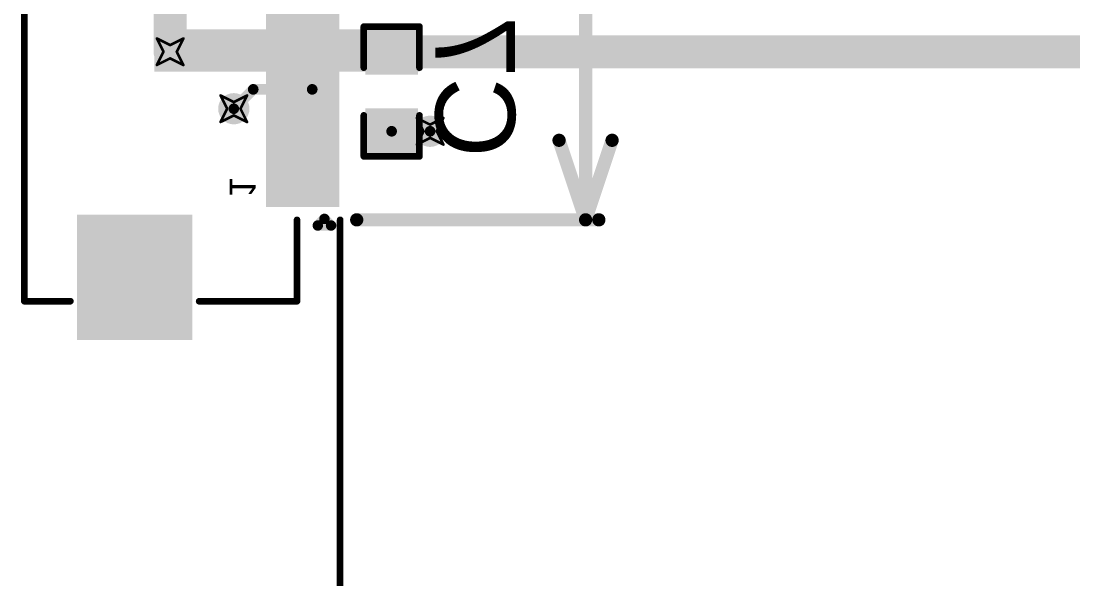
# Model space of a CAD drawing. Header units: inches. Extents: x -11 to 1110, y -7 to 455.
# Drawn here: x 174.59 to 194.73, y 30.66 to 41.36 of the extents above; entities that cross this region are included whole.
import ezdxf

# ---------------------------------------------------------------- set-up
doc = ezdxf.new("R2010")
doc.units = ezdxf.units.IN
for name, color, linetype in [('Bottom Layer', 5, 'Continuous'), ('Bottom Overlay', 54, 'Continuous'), ('Bottom Paste', 16, 'Continuous'), ('Bottom Solder', 6, 'Continuous'), ('Drill Drawing', 1, 'Continuous'), ('Mechanical 1', 6, 'Continuous'), ('Top Layer', 1, 'Continuous'), ('Via Holes', 16, 'Continuous')]:
    doc.layers.add(name, color=color, linetype=linetype)
doc.styles.add('Arial', font='', dxfattribs={"height": 0.2})
doc.styles.get('Arial').set_extended_font_data('Arial')

# ---------------------------------------------------------------- blocks, each defined once
blk = doc.blocks.new('AFC24_S40FIC_00_B_2')
at = {"layer": 'Bottom Layer'}
for points in [[(-10.25, 0.61), (-12.45, 0.61), (-12.45, 2.61), (-10.25, 2.61)], [(12.45, 0.61), (10.25, 0.61), (10.25, 2.61), (12.45, 2.61)], [(-9.6, -2.21), (-9.9, -2.21), (-9.9, -1.01), (-9.6, -1.01)], [(-9.1, -2.21), (-9.4, -2.21), (-9.4, -1.01), (-9.1, -1.01)], [(-8.6, -2.21), (-8.9, -2.21), (-8.9, -1.01), (-8.6, -1.01)], [(-8.1, -2.21), (-8.4, -2.21), (-8.4, -1.01), (-8.1, -1.01)], [(-7.6, -2.21), (-7.9, -2.21), (-7.9, -1.01), (-7.6, -1.01)], [(-7.1, -2.21), (-7.4, -2.21), (-7.4, -1.01), (-7.1, -1.01)], [(-6.6, -2.21), (-6.9, -2.21), (-6.9, -1.01), (-6.6, -1.01)], [(-6.1, -2.21), (-6.4, -2.21), (-6.4, -1.01), (-6.1, -1.01)], [(-5.6, -2.21), (-5.9, -2.21), (-5.9, -1.01), (-5.6, -1.01)], [(-5.1, -2.21), (-5.4, -2.21), (-5.4, -1.01), (-5.1, -1.01)], [(-4.6, -2.21), (-4.9, -2.21), (-4.9, -1.01), (-4.6, -1.01)], [(-4.1, -2.21), (-4.4, -2.21), (-4.4, -1.01), (-4.1, -1.01)], [(-3.6, -2.21), (-3.9, -2.21), (-3.9, -1.01), (-3.6, -1.01)], [(-3.1, -2.21), (-3.4, -2.21), (-3.4, -1.01), (-3.1, -1.01)], [(-2.6, -2.21), (-2.9, -2.21), (-2.9, -1.01), (-2.6, -1.01)], [(-2.1, -2.21), (-2.4, -2.21), (-2.4, -1.01), (-2.1, -1.01)], [(-1.6, -2.21), (-1.9, -2.21), (-1.9, -1.01), (-1.6, -1.01)], [(-1.1, -2.21), (-1.4, -2.21), (-1.4, -1.01), (-1.1, -1.01)], [(-0.6, -2.21), (-0.9, -2.21), (-0.9, -1.01), (-0.6, -1.01)], [(-0.1, -2.21), (-0.4, -2.21), (-0.4, -1.01), (-0.1, -1.01)], [(0.4, -2.21), (0.1, -2.21), (0.1, -1.01), (0.4, -1.01)], [(0.9, -2.21), (0.6, -2.21), (0.6, -1.01), (0.9, -1.01)], [(1.4, -2.21), (1.1, -2.21), (1.1, -1.01), (1.4, -1.01)], [(1.9, -2.21), (1.6, -2.21), (1.6, -1.01), (1.9, -1.01)], [(2.4, -2.21), (2.1, -2.21), (2.1, -1.01), (2.4, -1.01)], [(2.9, -2.21), (2.6, -2.21), (2.6, -1.01), (2.9, -1.01)], [(3.4, -2.21), (3.1, -2.21), (3.1, -1.01), (3.4, -1.01)], [(3.9, -2.21), (3.6, -2.21), (3.6, -1.01), (3.9, -1.01)], [(4.4, -2.21), (4.1, -2.21), (4.1, -1.01), (4.4, -1.01)], [(4.9, -2.21), (4.6, -2.21), (4.6, -1.01), (4.9, -1.01)], [(5.4, -2.21), (5.1, -2.21), (5.1, -1.01), (5.4, -1.01)], [(5.9, -2.21), (5.6, -2.21), (5.6, -1.01), (5.9, -1.01)], [(6.4, -2.21), (6.1, -2.21), (6.1, -1.01), (6.4, -1.01)], [(6.9, -2.21), (6.6, -2.21), (6.6, -1.01), (6.9, -1.01)], [(7.4, -2.21), (7.1, -2.21), (7.1, -1.01), (7.4, -1.01)], [(7.9, -2.21), (7.6, -2.21), (7.6, -1.01), (7.9, -1.01)], [(8.4, -2.21), (8.1, -2.21), (8.1, -1.01), (8.4, -1.01)], [(8.9, -2.21), (8.6, -2.21), (8.6, -1.01), (8.9, -1.01)], [(9.4, -2.21), (9.1, -2.21), (9.1, -1.01), (9.4, -1.01)], [(9.9, -2.21), (9.6, -2.21), (9.6, -1.01), (9.9, -1.01)]]:
    blk.add_hatch(color=5, dxfattribs=at).paths.add_polyline_path(points)
at = {"layer": 'Bottom Paste'}
for points in [[(-10.25, 0.61), (-12.45, 0.61), (-12.45, 2.61), (-10.25, 2.61)], [(12.45, 0.61), (10.25, 0.61), (10.25, 2.61), (12.45, 2.61)], [(-9.6, -2.21), (-9.9, -2.21), (-9.9, -1.01), (-9.6, -1.01)], [(-9.1, -2.21), (-9.4, -2.21), (-9.4, -1.01), (-9.1, -1.01)], [(-8.6, -2.21), (-8.9, -2.21), (-8.9, -1.01), (-8.6, -1.01)], [(-8.1, -2.21), (-8.4, -2.21), (-8.4, -1.01), (-8.1, -1.01)], [(-7.6, -2.21), (-7.9, -2.21), (-7.9, -1.01), (-7.6, -1.01)], [(-7.1, -2.21), (-7.4, -2.21), (-7.4, -1.01), (-7.1, -1.01)], [(-6.6, -2.21), (-6.9, -2.21), (-6.9, -1.01), (-6.6, -1.01)], [(-6.1, -2.21), (-6.4, -2.21), (-6.4, -1.01), (-6.1, -1.01)], [(-5.6, -2.21), (-5.9, -2.21), (-5.9, -1.01), (-5.6, -1.01)], [(-5.1, -2.21), (-5.4, -2.21), (-5.4, -1.01), (-5.1, -1.01)], [(-4.6, -2.21), (-4.9, -2.21), (-4.9, -1.01), (-4.6, -1.01)], [(-4.1, -2.21), (-4.4, -2.21), (-4.4, -1.01), (-4.1, -1.01)], [(-3.6, -2.21), (-3.9, -2.21), (-3.9, -1.01), (-3.6, -1.01)], [(-3.1, -2.21), (-3.4, -2.21), (-3.4, -1.01), (-3.1, -1.01)], [(-2.6, -2.21), (-2.9, -2.21), (-2.9, -1.01), (-2.6, -1.01)], [(-2.1, -2.21), (-2.4, -2.21), (-2.4, -1.01), (-2.1, -1.01)], [(-1.6, -2.21), (-1.9, -2.21), (-1.9, -1.01), (-1.6, -1.01)], [(-1.1, -2.21), (-1.4, -2.21), (-1.4, -1.01), (-1.1, -1.01)], [(-0.6, -2.21), (-0.9, -2.21), (-0.9, -1.01), (-0.6, -1.01)], [(-0.1, -2.21), (-0.4, -2.21), (-0.4, -1.01), (-0.1, -1.01)], [(0.4, -2.21), (0.1, -2.21), (0.1, -1.01), (0.4, -1.01)], [(0.9, -2.21), (0.6, -2.21), (0.6, -1.01), (0.9, -1.01)], [(1.4, -2.21), (1.1, -2.21), (1.1, -1.01), (1.4, -1.01)], [(1.9, -2.21), (1.6, -2.21), (1.6, -1.01), (1.9, -1.01)], [(2.4, -2.21), (2.1, -2.21), (2.1, -1.01), (2.4, -1.01)], [(2.9, -2.21), (2.6, -2.21), (2.6, -1.01), (2.9, -1.01)], [(3.4, -2.21), (3.1, -2.21), (3.1, -1.01), (3.4, -1.01)], [(3.9, -2.21), (3.6, -2.21), (3.6, -1.01), (3.9, -1.01)], [(4.4, -2.21), (4.1, -2.21), (4.1, -1.01), (4.4, -1.01)], [(4.9, -2.21), (4.6, -2.21), (4.6, -1.01), (4.9, -1.01)], [(5.4, -2.21), (5.1, -2.21), (5.1, -1.01), (5.4, -1.01)], [(5.9, -2.21), (5.6, -2.21), (5.6, -1.01), (5.9, -1.01)], [(6.4, -2.21), (6.1, -2.21), (6.1, -1.01), (6.4, -1.01)], [(6.9, -2.21), (6.6, -2.21), (6.6, -1.01), (6.9, -1.01)], [(7.4, -2.21), (7.1, -2.21), (7.1, -1.01), (7.4, -1.01)], [(7.9, -2.21), (7.6, -2.21), (7.6, -1.01), (7.9, -1.01)], [(8.4, -2.21), (8.1, -2.21), (8.1, -1.01), (8.4, -1.01)], [(8.9, -2.21), (8.6, -2.21), (8.6, -1.01), (8.9, -1.01)], [(9.4, -2.21), (9.1, -2.21), (9.1, -1.01), (9.4, -1.01)], [(9.9, -2.21), (9.6, -2.21), (9.6, -1.01), (9.9, -1.01)]]:
    blk.add_hatch(color=16, dxfattribs=at).paths.add_polyline_path(points)
at = {"layer": 'Bottom Solder'}
for points in [[(-10.148, 0.508), (-12.552, 0.508), (-12.552, 2.712), (-10.148, 2.712)], [(12.552, 0.508), (10.148, 0.508), (10.148, 2.712), (12.552, 2.712)], [(-9.498, -2.312), (-10.002, -2.312), (-10.002, -0.908), (-9.498, -0.908)], [(-8.999, -2.312), (-9.502, -2.312), (-9.502, -0.908), (-8.999, -0.908)], [(-8.498, -2.312), (-9.002, -2.312), (-9.002, -0.908), (-8.498, -0.908)], [(-7.998, -2.312), (-8.502, -2.312), (-8.502, -0.908), (-7.998, -0.908)], [(-7.498, -2.312), (-8.001, -2.312), (-8.001, -0.908), (-7.498, -0.908)], [(-6.998, -2.312), (-7.502, -2.312), (-7.502, -0.908), (-6.998, -0.908)], [(-6.498, -2.312), (-7.001, -2.312), (-7.001, -0.908), (-6.498, -0.908)], [(-5.998, -2.312), (-6.502, -2.312), (-6.502, -0.908), (-5.998, -0.908)], [(-5.498, -2.312), (-6.001, -2.312), (-6.001, -0.908), (-5.498, -0.908)], [(-4.998, -2.312), (-5.502, -2.312), (-5.502, -0.908), (-4.998, -0.908)], [(-4.498, -2.312), (-5.002, -2.312), (-5.002, -0.908), (-4.498, -0.908)], [(-3.998, -2.312), (-4.502, -2.312), (-4.502, -0.908), (-3.998, -0.908)], [(-3.498, -2.312), (-4.002, -2.312), (-4.002, -0.908), (-3.498, -0.908)], [(-2.998, -2.312), (-3.502, -2.312), (-3.502, -0.908), (-2.998, -0.908)], [(-2.498, -2.312), (-3.002, -2.312), (-3.002, -0.908), (-2.498, -0.908)], [(-1.998, -2.312), (-2.502, -2.312), (-2.502, -0.908), (-1.998, -0.908)], [(-1.498, -2.312), (-2.002, -2.312), (-2.002, -0.908), (-1.498, -0.908)], [(-0.999, -2.312), (-1.502, -2.312), (-1.502, -0.908), (-0.999, -0.908)], [(-0.498, -2.312), (-1.002, -2.312), (-1.002, -0.908), (-0.498, -0.908)], [(0.001, -2.312), (-0.502, -2.312), (-0.502, -0.908), (0.001, -0.908)], [(0.502, -2.312), (-0.002, -2.312), (-0.002, -0.908), (0.502, -0.908)], [(1.001, -2.312), (0.498, -2.312), (0.498, -0.908), (1.001, -0.908)], [(1.502, -2.312), (0.998, -2.312), (0.998, -0.908), (1.502, -0.908)], [(2.001, -2.312), (1.498, -2.312), (1.498, -0.908), (2.001, -0.908)], [(2.502, -2.312), (1.998, -2.312), (1.998, -0.908), (2.502, -0.908)], [(3.001, -2.312), (2.498, -2.312), (2.498, -0.908), (3.001, -0.908)], [(3.501, -2.312), (2.998, -2.312), (2.998, -0.908), (3.501, -0.908)], [(4.001, -2.312), (3.498, -2.312), (3.498, -0.908), (4.001, -0.908)], [(4.501, -2.312), (3.998, -2.312), (3.998, -0.908), (4.501, -0.908)], [(5.001, -2.312), (4.498, -2.312), (4.498, -0.908), (5.001, -0.908)], [(5.501, -2.312), (4.998, -2.312), (4.998, -0.908), (5.501, -0.908)], [(6.001, -2.312), (5.498, -2.312), (5.498, -0.908), (6.001, -0.908)], [(6.502, -2.312), (5.998, -2.312), (5.998, -0.908), (6.502, -0.908)], [(7.001, -2.312), (6.498, -2.312), (6.498, -0.908), (7.001, -0.908)], [(7.502, -2.312), (6.998, -2.312), (6.998, -0.908), (7.502, -0.908)], [(8.002, -2.312), (7.498, -2.312), (7.498, -0.908), (8.002, -0.908)], [(8.502, -2.312), (7.998, -2.312), (7.998, -0.908), (8.502, -0.908)], [(9.002, -2.312), (8.498, -2.312), (8.498, -0.908), (9.002, -0.908)], [(9.502, -2.312), (8.998, -2.312), (8.998, -0.908), (9.502, -0.908)], [(10.002, -2.312), (9.498, -2.312), (9.498, -0.908), (10.002, -0.908)]]:
    blk.add_hatch(color=6, dxfattribs=at).paths.add_polyline_path(points)
at = {"layer": 'Bottom Overlay'}
for points in [[(-11.81, 3.723, 0.127, 0.127, 0), (11.8, 3.723, 0.127, 0.127, 0)], [(-11.81, 3.723, 0.127, 0.127, 0), (-11.81, 2.841, 0.127, 0.127, 0)], [(11.8, 3.723, 0.127, 0.127, 0), (11.8, 2.841, 0.127, 0.127, 0)], [(-11.81, 0.375, 0.127, 0.127, 0), (-11.81, -1.499, 0.127, 0.127, 0)], [(11.81, 0.375, 0.127, 0.127, 0), (11.81, -1.499, 0.127, 0.127, 0)], [(-11.81, -1.499, 0.127, 0.127, 0), (-10.251, -1.499, 0.127, 0.127, 0)], [(10.251, -1.499, 0.127, 0.127, 0), (11.81, -1.499, 0.127, 0.127, 0)], [(-10.359, -1.897, 0.2, 0.2, 0), (-10.359, -2.151, 0.2, 0.2, 0)], [(-10.359, -1.897, 0.2, 0.2, 0), (-10.232, -2.024, 0.2, 0.2, 0)], [(-10.232, -2.024, 0.2, 0.2, 0), (-10.359, -2.151, 0.2, 0.2, 0)]]:
    blk.add_lwpolyline(points, format="xyseb", dxfattribs=at)
for points in [[(-11.842, 3.723, 0.0635, 0.0635, 1), (-11.778, 3.723, 0.0635, 0.0635, 1)], [(-11.842, 3.723, 0.0635, 0.0635, 1), (-11.778, 3.723, 0.0635, 0.0635, 1)], [(11.768, 3.723, 0.0635, 0.0635, 1), (11.832, 3.723, 0.0635, 0.0635, 1)], [(11.768, 3.723, 0.0635, 0.0635, 1), (11.832, 3.723, 0.0635, 0.0635, 1)], [(-11.842, 2.841, 0.0635, 0.0635, 1), (-11.778, 2.841, 0.0635, 0.0635, 1)], [(11.768, 2.841, 0.0635, 0.0635, 1), (11.832, 2.841, 0.0635, 0.0635, 1)], [(-11.842, 0.375, 0.0635, 0.0635, 1), (-11.778, 0.375, 0.0635, 0.0635, 1)], [(11.778, 0.375, 0.0635, 0.0635, 1), (11.842, 0.375, 0.0635, 0.0635, 1)], [(-11.842, -1.499, 0.0635, 0.0635, 1), (-11.778, -1.499, 0.0635, 0.0635, 1)], [(-11.842, -1.499, 0.0635, 0.0635, 1), (-11.778, -1.499, 0.0635, 0.0635, 1)], [(-10.282, -1.499, 0.0635, 0.0635, 1), (-10.219, -1.499, 0.0635, 0.0635, 1)], [(10.219, -1.499, 0.0635, 0.0635, 1), (10.282, -1.499, 0.0635, 0.0635, 1)], [(11.778, -1.499, 0.0635, 0.0635, 1), (11.842, -1.499, 0.0635, 0.0635, 1)], [(11.778, -1.499, 0.0635, 0.0635, 1), (11.842, -1.499, 0.0635, 0.0635, 1)], [(-10.409, -1.897, 0.1, 0.1, 1), (-10.309, -1.897, 0.1, 0.1, 1)], [(-10.409, -1.897, 0.1, 0.1, 1), (-10.309, -1.897, 0.1, 0.1, 1)], [(-10.282, -2.024, 0.1, 0.1, 1), (-10.182, -2.024, 0.1, 0.1, 1)], [(-10.282, -2.024, 0.1, 0.1, 1), (-10.182, -2.024, 0.1, 0.1, 1)], [(-10.409, -2.151, 0.1, 0.1, 1), (-10.309, -2.151, 0.1, 0.1, 1)], [(-10.409, -2.151, 0.1, 0.1, 1), (-10.309, -2.151, 0.1, 0.1, 1)]]:
    blk.add_lwpolyline(points, format="xyseb", close=True, dxfattribs=at)
at = {"layer": 'Bottom Overlay', "style": 'Arial', "text_generation_flag": 2}
blk.add_text('1', height=0.5, rotation=180, dxfattribs=at).set_placement((-9.821, -0.207))
blk = doc.blocks.new('CAP_0603_B_14')
at = {"layer": 'Bottom Layer'}
for points in [[(-1.143, -0.445), (-1.143, 0.445), (-0.381, 0.445), (-0.381, -0.445)], [(0.381, -0.445), (0.381, 0.445), (1.143, 0.445), (1.143, -0.445)]]:
    blk.add_hatch(color=5, dxfattribs=at).paths.add_polyline_path(points)
at = {"layer": 'Bottom Paste'}
for points in [[(-1.143, -0.445), (-1.143, 0.445), (-0.381, 0.445), (-0.381, -0.445)], [(0.381, -0.445), (0.381, 0.445), (1.143, 0.445), (1.143, -0.445)]]:
    blk.add_hatch(color=16, dxfattribs=at).paths.add_polyline_path(points)
at = {"layer": 'Bottom Solder'}
for points in [[(-1.203, -0.504), (-1.203, 0.504), (-0.321, 0.504), (-0.321, -0.504)], [(0.321, -0.504), (0.321, 0.504), (1.203, 0.504), (1.203, -0.504)]]:
    blk.add_hatch(color=6, dxfattribs=at).paths.add_polyline_path(points)
at = {"layer": 'Bottom Overlay'}
for points in [[(-0.457, 0.533, 0.127, 0.127, 0), (-1.245, 0.533, 0.127, 0.127, 0)], [(-1.245, -0.533, 0.127, 0.127, 0), (-1.245, 0.533, 0.127, 0.127, 0)], [(1.245, 0.533, 0.127, 0.127, 0), (0.457, 0.533, 0.127, 0.127, 0)], [(1.245, -0.533, 0.127, 0.127, 0), (1.245, 0.533, 0.127, 0.127, 0)], [(-0.457, -0.533, 0.127, 0.127, 0), (-1.245, -0.533, 0.127, 0.127, 0)], [(1.245, -0.533, 0.127, 0.127, 0), (0.457, -0.533, 0.127, 0.127, 0)]]:
    blk.add_lwpolyline(points, format="xyseb", dxfattribs=at)
for points in [[(-1.276, 0.533, 0.0635, 0.0635, 1), (-1.213, 0.533, 0.0635, 0.0635, 1)], [(-1.276, 0.533, 0.0635, 0.0635, 1), (-1.213, 0.533, 0.0635, 0.0635, 1)], [(-0.489, 0.533, 0.0635, 0.0635, 1), (-0.425, 0.533, 0.0635, 0.0635, 1)], [(0.425, 0.533, 0.0635, 0.0635, 1), (0.489, 0.533, 0.0635, 0.0635, 1)], [(1.213, 0.533, 0.0635, 0.0635, 1), (1.276, 0.533, 0.0635, 0.0635, 1)], [(1.213, 0.533, 0.0635, 0.0635, 1), (1.276, 0.533, 0.0635, 0.0635, 1)], [(-1.276, -0.533, 0.0635, 0.0635, 1), (-1.213, -0.533, 0.0635, 0.0635, 1)], [(-1.276, -0.533, 0.0635, 0.0635, 1), (-1.213, -0.533, 0.0635, 0.0635, 1)], [(-0.489, -0.533, 0.0635, 0.0635, 1), (-0.425, -0.533, 0.0635, 0.0635, 1)], [(0.425, -0.533, 0.0635, 0.0635, 1), (0.489, -0.533, 0.0635, 0.0635, 1)], [(1.213, -0.533, 0.0635, 0.0635, 1), (1.276, -0.533, 0.0635, 0.0635, 1)], [(1.213, -0.533, 0.0635, 0.0635, 1), (1.276, -0.533, 0.0635, 0.0635, 1)]]:
    blk.add_lwpolyline(points, format="xyseb", close=True, dxfattribs=at)

msp = doc.modelspace()

# ---------------------------------------------------------------- hatches: boundary and pattern name
at = {"layer": 'Bottom Layer'}
msp.add_hatch(color=5, dxfattribs=at).paths.add_polyline_path([(177.14, 40.386), (182.22, 40.386), (182.22, 41.199), (177.14, 41.199)])
h = msp.add_hatch(color=5, dxfattribs=at)
edge = h.paths.add_edge_path()
edge.add_arc((177.444, 40.767), 0.3, 0, 360)
h = msp.add_hatch(color=5, dxfattribs=at)
edge = h.paths.add_edge_path()
edge.add_arc((178.664, 39.675), 0.3, 0, 360)
h = msp.add_hatch(color=5, dxfattribs=at)
edge = h.paths.add_edge_path()
edge.add_arc((182.423, 39.243), 0.3, 0, 360)
at = {"layer": 'Top Layer'}
h = msp.add_hatch(color=1, dxfattribs=at)
edge = h.paths.add_edge_path()
edge.add_arc((177.444, 40.767), 0.3, 0, 360)
h = msp.add_hatch(color=1, dxfattribs=at)
edge = h.paths.add_edge_path()
edge.add_arc((178.664, 39.675), 0.3, 0, 360)
h = msp.add_hatch(color=1, dxfattribs=at)
edge = h.paths.add_edge_path()
edge.add_arc((182.423, 39.243), 0.3, 0, 360)
at = {"layer": 'Via Holes'}
h = msp.add_hatch(color=7, dxfattribs=at)
edge = h.paths.add_edge_path()
edge.add_arc((177.444, 40.767), 0.15, 0, 360)
h = msp.add_hatch(color=7, dxfattribs=at)
edge = h.paths.add_edge_path()
edge.add_arc((178.664, 39.675), 0.15, 0, 360)
h = msp.add_hatch(color=7, dxfattribs=at)
edge = h.paths.add_edge_path()
edge.add_arc((182.423, 39.243), 0.15, 0, 360)

# ---------------------------------------------------------------- linework, layer by layer
at = {"layer": 'Bottom Layer'}
for points in [[(181.686, 40.767, 0.635, 0.635, 0), (549.275, 40.767, 0.635, 0.635, 0)], [(178.664, 39.675, 0.203, 0.203, 0), (179.035, 40.046, 0.203, 0.203, 0)], [(179.035, 40.046, 0.203, 0.203, 0), (180.165, 40.046, 0.203, 0.203, 0)], [(181.686, 39.243, 0.203, 0.203, 0), (182.423, 39.243, 0.203, 0.203, 0)]]:
    msp.add_lwpolyline(points, format="xyseb", dxfattribs=at)
for points in [[(181.527, 40.767, 0.318, 0.318, 1), (181.845, 40.767, 0.318, 0.318, 1)], [(178.984, 40.046, 0.102, 0.102, 1), (179.086, 40.046, 0.102, 0.102, 1)], [(178.984, 40.046, 0.102, 0.102, 1), (179.086, 40.046, 0.102, 0.102, 1)], [(180.114, 40.046, 0.102, 0.102, 1), (180.216, 40.046, 0.102, 0.102, 1)], [(178.613, 39.675, 0.102, 0.102, 1), (178.714, 39.675, 0.102, 0.102, 1)], [(181.635, 39.243, 0.102, 0.102, 1), (181.737, 39.243, 0.102, 0.102, 1)], [(182.372, 39.243, 0.102, 0.102, 1), (182.474, 39.243, 0.102, 0.102, 1)]]:
    msp.add_lwpolyline(points, format="xyseb", close=True, dxfattribs=at)
at = {"layer": 'Drill Drawing'}
for points in [[(177.19, 41.021, 0.0508, 0.0508, 0), (177.444, 40.894, 0.0508, 0.0508, 0)], [(177.19, 41.021, 0.0508, 0.0508, 0), (177.317, 40.767, 0.0508, 0.0508, 0)], [(177.444, 40.894, 0.0508, 0.0508, 0), (177.698, 41.021, 0.0508, 0.0508, 0)], [(177.571, 40.767, 0.0508, 0.0508, 0), (177.698, 41.021, 0.0508, 0.0508, 0)], [(177.19, 40.513, 0.0508, 0.0508, 0), (177.317, 40.767, 0.0508, 0.0508, 0)], [(177.571, 40.767, 0.0508, 0.0508, 0), (177.698, 40.513, 0.0508, 0.0508, 0)], [(177.19, 40.513, 0.0508, 0.0508, 0), (177.444, 40.64, 0.0508, 0.0508, 0)], [(177.444, 40.64, 0.0508, 0.0508, 0), (177.698, 40.513, 0.0508, 0.0508, 0)], [(178.41, 39.929, 0.0508, 0.0508, 0), (178.664, 39.802, 0.0508, 0.0508, 0)], [(178.41, 39.929, 0.0508, 0.0508, 0), (178.537, 39.675, 0.0508, 0.0508, 0)], [(178.664, 39.802, 0.0508, 0.0508, 0), (178.918, 39.929, 0.0508, 0.0508, 0)], [(178.791, 39.675, 0.0508, 0.0508, 0), (178.918, 39.929, 0.0508, 0.0508, 0)], [(178.41, 39.421, 0.0508, 0.0508, 0), (178.537, 39.675, 0.0508, 0.0508, 0)], [(178.791, 39.675, 0.0508, 0.0508, 0), (178.918, 39.421, 0.0508, 0.0508, 0)], [(178.41, 39.421, 0.0508, 0.0508, 0), (178.664, 39.548, 0.0508, 0.0508, 0)], [(178.664, 39.548, 0.0508, 0.0508, 0), (178.918, 39.421, 0.0508, 0.0508, 0)], [(182.169, 39.497, 0.0508, 0.0508, 0), (182.423, 39.37, 0.0508, 0.0508, 0)], [(182.169, 39.497, 0.0508, 0.0508, 0), (182.296, 39.243, 0.0508, 0.0508, 0)], [(182.423, 39.37, 0.0508, 0.0508, 0), (182.677, 39.497, 0.0508, 0.0508, 0)], [(182.55, 39.243, 0.0508, 0.0508, 0), (182.677, 39.497, 0.0508, 0.0508, 0)], [(182.169, 38.989, 0.0508, 0.0508, 0), (182.296, 39.243, 0.0508, 0.0508, 0)], [(182.169, 38.989, 0.0508, 0.0508, 0), (182.423, 39.116, 0.0508, 0.0508, 0)], [(182.423, 39.116, 0.0508, 0.0508, 0), (182.677, 38.989, 0.0508, 0.0508, 0)], [(182.55, 39.243, 0.0508, 0.0508, 0), (182.677, 38.989, 0.0508, 0.0508, 0)]]:
    msp.add_lwpolyline(points, format="xyseb", dxfattribs=at)
for points in [[(177.178, 41.021, 0.0254, 0.0254, 1), (177.203, 41.021, 0.0254, 0.0254, 1)], [(177.178, 41.021, 0.0254, 0.0254, 1), (177.203, 41.021, 0.0254, 0.0254, 1)], [(177.432, 40.894, 0.0254, 0.0254, 1), (177.457, 40.894, 0.0254, 0.0254, 1)], [(177.432, 40.894, 0.0254, 0.0254, 1), (177.457, 40.894, 0.0254, 0.0254, 1)], [(177.686, 41.021, 0.0254, 0.0254, 1), (177.711, 41.021, 0.0254, 0.0254, 1)], [(177.686, 41.021, 0.0254, 0.0254, 1), (177.711, 41.021, 0.0254, 0.0254, 1)], [(177.305, 40.767, 0.0254, 0.0254, 1), (177.33, 40.767, 0.0254, 0.0254, 1)], [(177.305, 40.767, 0.0254, 0.0254, 1), (177.33, 40.767, 0.0254, 0.0254, 1)], [(177.559, 40.767, 0.0254, 0.0254, 1), (177.584, 40.767, 0.0254, 0.0254, 1)], [(177.559, 40.767, 0.0254, 0.0254, 1), (177.584, 40.767, 0.0254, 0.0254, 1)], [(177.178, 40.513, 0.0254, 0.0254, 1), (177.203, 40.513, 0.0254, 0.0254, 1)], [(177.178, 40.513, 0.0254, 0.0254, 1), (177.203, 40.513, 0.0254, 0.0254, 1)], [(177.432, 40.64, 0.0254, 0.0254, 1), (177.457, 40.64, 0.0254, 0.0254, 1)], [(177.432, 40.64, 0.0254, 0.0254, 1), (177.457, 40.64, 0.0254, 0.0254, 1)], [(177.686, 40.513, 0.0254, 0.0254, 1), (177.711, 40.513, 0.0254, 0.0254, 1)], [(177.686, 40.513, 0.0254, 0.0254, 1), (177.711, 40.513, 0.0254, 0.0254, 1)], [(178.397, 39.929, 0.0254, 0.0254, 1), (178.422, 39.929, 0.0254, 0.0254, 1)], [(178.397, 39.929, 0.0254, 0.0254, 1), (178.422, 39.929, 0.0254, 0.0254, 1)], [(178.905, 39.929, 0.0254, 0.0254, 1), (178.93, 39.929, 0.0254, 0.0254, 1)], [(178.905, 39.929, 0.0254, 0.0254, 1), (178.93, 39.929, 0.0254, 0.0254, 1)], [(178.524, 39.675, 0.0254, 0.0254, 1), (178.549, 39.675, 0.0254, 0.0254, 1)], [(178.524, 39.675, 0.0254, 0.0254, 1), (178.549, 39.675, 0.0254, 0.0254, 1)], [(178.651, 39.802, 0.0254, 0.0254, 1), (178.676, 39.802, 0.0254, 0.0254, 1)], [(178.651, 39.802, 0.0254, 0.0254, 1), (178.676, 39.802, 0.0254, 0.0254, 1)], [(178.778, 39.675, 0.0254, 0.0254, 1), (178.803, 39.675, 0.0254, 0.0254, 1)], [(178.778, 39.675, 0.0254, 0.0254, 1), (178.803, 39.675, 0.0254, 0.0254, 1)], [(178.651, 39.548, 0.0254, 0.0254, 1), (178.676, 39.548, 0.0254, 0.0254, 1)], [(178.651, 39.548, 0.0254, 0.0254, 1), (178.676, 39.548, 0.0254, 0.0254, 1)], [(182.156, 39.497, 0.0254, 0.0254, 1), (182.181, 39.497, 0.0254, 0.0254, 1)], [(182.156, 39.497, 0.0254, 0.0254, 1), (182.181, 39.497, 0.0254, 0.0254, 1)], [(182.664, 39.497, 0.0254, 0.0254, 1), (182.69, 39.497, 0.0254, 0.0254, 1)], [(182.664, 39.497, 0.0254, 0.0254, 1), (182.69, 39.497, 0.0254, 0.0254, 1)], [(178.397, 39.421, 0.0254, 0.0254, 1), (178.422, 39.421, 0.0254, 0.0254, 1)], [(178.397, 39.421, 0.0254, 0.0254, 1), (178.422, 39.421, 0.0254, 0.0254, 1)], [(178.905, 39.421, 0.0254, 0.0254, 1), (178.93, 39.421, 0.0254, 0.0254, 1)], [(178.905, 39.421, 0.0254, 0.0254, 1), (178.93, 39.421, 0.0254, 0.0254, 1)], [(182.41, 39.37, 0.0254, 0.0254, 1), (182.435, 39.37, 0.0254, 0.0254, 1)], [(182.41, 39.37, 0.0254, 0.0254, 1), (182.435, 39.37, 0.0254, 0.0254, 1)], [(182.283, 39.243, 0.0254, 0.0254, 1), (182.309, 39.243, 0.0254, 0.0254, 1)], [(182.283, 39.243, 0.0254, 0.0254, 1), (182.309, 39.243, 0.0254, 0.0254, 1)], [(182.41, 39.116, 0.0254, 0.0254, 1), (182.435, 39.116, 0.0254, 0.0254, 1)], [(182.41, 39.116, 0.0254, 0.0254, 1), (182.435, 39.116, 0.0254, 0.0254, 1)], [(182.537, 39.243, 0.0254, 0.0254, 1), (182.562, 39.243, 0.0254, 0.0254, 1)], [(182.537, 39.243, 0.0254, 0.0254, 1), (182.562, 39.243, 0.0254, 0.0254, 1)], [(182.156, 38.989, 0.0254, 0.0254, 1), (182.181, 38.989, 0.0254, 0.0254, 1)], [(182.156, 38.989, 0.0254, 0.0254, 1), (182.181, 38.989, 0.0254, 0.0254, 1)], [(182.664, 38.989, 0.0254, 0.0254, 1), (182.69, 38.989, 0.0254, 0.0254, 1)], [(182.664, 38.989, 0.0254, 0.0254, 1), (182.69, 38.989, 0.0254, 0.0254, 1)]]:
    msp.add_lwpolyline(points, format="xyseb", close=True, dxfattribs=at)
at = {"layer": 'Mechanical 1'}
for points in [[(185.4, 37.546, 0.254, 0.254, 0), (185.4, 42.032, 0.254, 0.254, 0)], [(184.892, 39.07, 0.254, 0.254, 0), (185.4, 37.546, 0.254, 0.254, 0)], [(185.4, 37.546, 0.254, 0.254, 0), (185.908, 39.07, 0.254, 0.254, 0)], [(181.018, 37.546, 0.254, 0.254, 0), (185.654, 37.546, 0.254, 0.254, 0)], [(180.7, 17.356, 0.127, 0.127, 0), (180.7, 37.546, 0.127, 0.127, 0)]]:
    msp.add_lwpolyline(points, format="xyseb", dxfattribs=at)
for points in [[(184.829, 39.07, 0.127, 0.127, 1), (184.956, 39.07, 0.127, 0.127, 1)], [(185.845, 39.07, 0.127, 0.127, 1), (185.972, 39.07, 0.127, 0.127, 1)], [(180.954, 37.546, 0.127, 0.127, 1), (181.081, 37.546, 0.127, 0.127, 1)], [(185.337, 37.546, 0.127, 0.127, 1), (185.464, 37.546, 0.127, 0.127, 1)], [(185.337, 37.546, 0.127, 0.127, 1), (185.464, 37.546, 0.127, 0.127, 1)], [(185.337, 37.546, 0.127, 0.127, 1), (185.464, 37.546, 0.127, 0.127, 1)], [(185.591, 37.546, 0.127, 0.127, 1), (185.718, 37.546, 0.127, 0.127, 1)], [(180.669, 37.546, 0.0635, 0.0635, 1), (180.732, 37.546, 0.0635, 0.0635, 1)]]:
    msp.add_lwpolyline(points, format="xyseb", close=True, dxfattribs=at)
at = {"layer": 'Top Layer'}
msp.add_lwpolyline([(177.444, 40.767, 0.635, 0.635, 0), (177.444, 43.536, 0.635, 0.635, 0)], format="xyseb", dxfattribs=at)
msp.add_lwpolyline([(177.286, 40.767, 0.318, 0.318, 1), (177.603, 40.767, 0.318, 0.318, 1)], format="xyseb", close=True, dxfattribs=at)

# ---------------------------------------------------------------- block references
for name, p, rotation in [('AFC24_S40FIC_00_B_2', (178.375, 47.796), 90), ('CAP_0603_B_14', (181.686, 40.005), 270)]:
    msp.add_blockref(name, p, dxfattribs=dict(rotation=rotation))

# ---------------------------------------------------------------- texts
at = {"layer": 'Bottom Overlay', "style": 'Arial', "text_generation_flag": 2}
msp.add_text('C7', height=1.524, rotation=270, dxfattribs=at).set_placement((182.525, 38.735))

doc.saveas('drawing.dxf')
